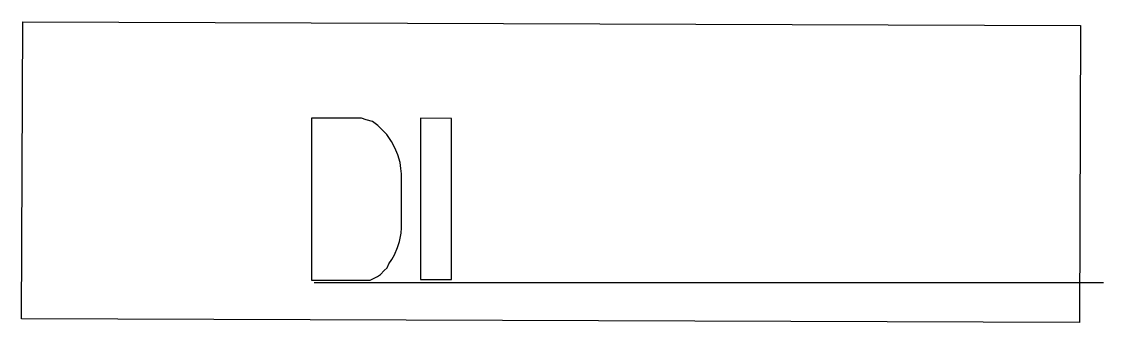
# Model space of a CAD drawing. Header units: inches. Extents: x -473 to -104, y -142 to 219.
# Drawn here: x -472.5 to -357.2, y 187.1 to 219.2 of the extents above.
import ezdxf

# ---------------------------------------------------------------- set-up
doc = ezdxf.new("R2010")
doc.units = ezdxf.units.IN
doc.header["$MEASUREMENT"] = 0
picture_1 = doc.add_image_def('image1.png', size_in_pixel=(420, 118))

msp = doc.modelspace()

# ---------------------------------------------------------------- linework, layer by layer
for p, q in [((-436.29, 208.86), (-441.61, 208.86)), ((-441.61, 208.86), (-441.61, 191.6)), ((-435.79, 208.69), (-436.29, 208.86)), ((-430.02, 208.87), (-430.02, 191.66)), ((-426.71, 208.84), (-430.02, 208.87)), ((-426.71, 191.66), (-426.71, 208.84)), ((-435.13, 208.5), (-435.79, 208.69)), ((-434.55, 208.1), (-435.13, 208.5)), ((-434.04, 207.59), (-434.55, 208.1)), ((-433.6, 207.14), (-434.04, 207.59)), ((-433.09, 206.37), (-433.6, 207.14)), ((-432.73, 205.69), (-433.09, 206.37)), ((-432.43, 204.95), (-432.73, 205.69)), ((-432.19, 204.14), (-432.43, 204.95)), ((-432.09, 203.5), (-432.19, 204.14)), ((-432.02, 202.95), (-432.09, 203.5)), ((-432.02, 197.17), (-432.02, 202.95)), ((-432.24, 195.7), (-432.05, 196.59)), ((-432.05, 196.59), (-432.02, 197.17)), ((-432.79, 194.28), (-432.45, 195.07)), ((-432.45, 195.07), (-432.24, 195.7)), ((-433.39, 193.35), (-433.07, 193.81)), ((-433.07, 193.81), (-432.79, 194.28)), ((-434.26, 192.2), (-433.87, 192.64)), ((-433.87, 192.64), (-433.56, 192.92)), ((-433.56, 192.92), (-433.39, 193.35)), ((-441.61, 191.6), (-435.36, 191.6)), ((-435.36, 191.6), (-434.6, 191.97)), ((-434.6, 191.97), (-434.26, 192.2)), ((-430.02, 191.66), (-426.71, 191.66)), ((-441.33, 191.36), (-357.22, 191.36))]:
    msp.add_line(p, q)

# ---------------------------------------------------------------- pictures from other files: only their frames are drawn
image = msp.add_image(picture_1, insert=(-472.52, 187.48), size_in_units=(112.77, 31.68), rotation=-0.2)
image.dxf.flags = 7

doc.saveas('drawing.dxf')
